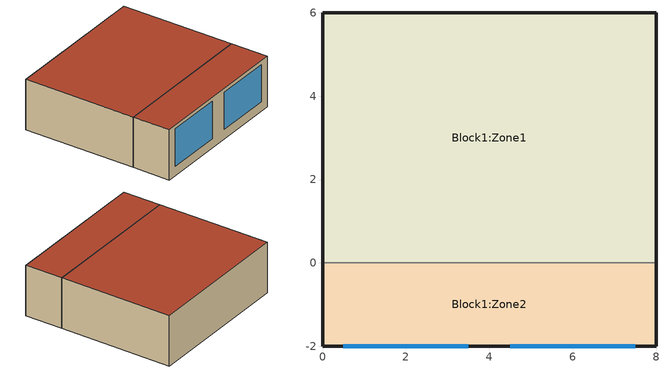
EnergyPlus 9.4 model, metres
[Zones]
Block1:Zone1
 floor ground (AS14O external floor low): 8,0 0,0 0,6 8,6 z0
 wall outside (AS14O external wall low): 8,0 8,6 0,6 0,0 z0:2.7
 wall to Block1:Zone2 (AS14O internal wall): 0,0 8,0 z0:2.7
 roof outside (AS14O Roof): 0,0 8,0 8,6 0,6 z2.7
Block1:Zone2
 floor ground (AS14O external floor high): 8,-2 0,-2 0,0 8,0 z0
 wall outside (AS14O external wall high): 0,0 0,-2 8,-2 8,0 z0:2.7
 window (1002): 0.5,-2 3.5,-2 / 4.5,-2 7.5,-2 z0.5:2.5
 roof outside (AS14O Roof): 0,-2 8,-2 8,0 0,0 z2.7
[Building]
Building: North Axis {deg}=0; Terrain=Country; Loads Convergence Tolerance Value {W}=0.04; Temperature Convergence Tolerance Value {deltaC}=0.004; Solar Distribution=FullInteriorAndExterior; Maximum Number of Warmup Days=25; Minimum Number of Warmup Days=6
[Site:Location]
AS14O_Case6OO (O1-O1:31-12)  (01-01:31-12): Latitude {deg}=39.8; Longitude {deg}=-104.9; Time Zone {hr}=-7; Elevation {m}=1609
[SizingPeriod:DesignDay] Day of Month=15; Humidity Condition Type=WetBulb; Barometric Pressure {Pa}=83431; Wind Direction {deg}=0; Rain Indicator=No; Snow Indicator=No
Name | Month | Day Type | Maximum Dry-Bulb Temperature {C} | Daily Dry-Bulb Temperature Range {deltaC} | Wetbulb or DewPoint at Maximum Dry-Bulb {C} | Wind Speed {m/s} | Daylight Saving Time Indicator | Solar Model Indicator | Sky Clearness
Summer Design Day in AS14O_Case6OO (O1-O1:31-12) Jul | 7 | SummerDesignDay | 36.8 | 18.2 | 16.3 | 0 | Yes | ASHRAEClearSky | 0.98
Summer Design Day in AS14O_Case6OO (O1-O1:31-12) Aug | 8 | SummerDesignDay | 35 | 17.4 | 16.2 | 0 | Yes | ASHRAEClearSky | 0.98
Summer Design Day in AS14O_Case6OO (O1-O1:31-12) Sep | 9 | SummerDesignDay | 32.7 | 18.1 | 15.5 | 0 | Yes | ASHRAEClearSky | 0.98
Winter Design Day in AS14O_Case6OO (O1-O1:31-12) | 1 | WinterDesignDay | -18.6 | 0 | -18.6 | 12.2 | No |  | 0
[Site:GroundTemperature:BuildingSurface]
10, 10, 10, 10, 10, 10, 10, 10, 10, 10, 10, 10
[Site:GroundReflectance]
0.2, 0.2, 0.2, 0.2, 0.2, 0.2, 0.2, 0.2, 0.2, 0.2, 0.2, 0.2
[Site:GroundReflectance:SnowModifier]
2, 2
[Material] Roughness=Rough; Thermal Absorptance=0.9; Solar Absorptance=0.6; Visible Absorptance=0.6
Name | Thickness {m} | Conductivity {W/m-K} | Density {kg/m3} | Specific Heat {J/kg-K}
AS14O insulation_1.OO3 | 1.003 | 0.04 | 1 | 100
AS14O insulation_1.OO7 | 1.007 | 0.04 | 1 | 100
AS14O Wood flooring_.O25 | 0.025 | 0.14 | 650 | 1200
AS14O concrete slab_.O80 | 0.08 | 1.13 | 1400 | 1000
AS14O Roof deck_.O19 | 0.019 | 0.14 | 530 | 900
AS14O Glass wool_.1118 | 0.1118 | 0.04 | 12 | 840
AS14O Plasterboard_.O1 | 0.01 | 0.16 | 950 | 840
AS14O Wood siding_.OO9 | 0.009 | 0.14 | 530 | 900
AS14O Glass wool_.O66 | 0.066 | 0.04 | 12 | 840
AS14O Glass wool_.O615 | 0.0615 | 0.04 | 10 | 840
AS14O Plasterboard_.O12 | 0.012 | 0.16 | 950 | 840
AS14O concrete block_.100 | 0.1 | 0.51 | 1400 | 1000
AS14O internal wall material | 0.2 | 0.51 | 1400 | 1000
[WindowMaterial:Glazing]
10001: Optical Data Type=SpectralAverage; Thickness {m}=0.003175; Solar Transmittance at Normal Incidence=0.86156; Front Side Solar Reflectance at Normal Incidence=0.07846; Back Side Solar Reflectance at Normal Incidence=0.07846; Visible Transmittance at Normal Incidence=0.86156; Front Side Visible Reflectance at Normal Incidence=0.04336; Back Side Visible Reflectance at Normal Incidence=0.04336; Infrared Transmittance at Normal Incidence=0; Front Side Infrared Hemispherical Emissivity=0.84; Back Side Infrared Hemispherical Emissivity=0.84; Conductivity {W/m-K}=1.06; Dirt Correction Factor for Solar and Visible Transmittance=1
[WindowMaterial:Gas]
1002: Gas Type=Air; Thickness {m}=0.013
[Construction]
AS14O external floor low: AS14O insulation_1.OO3, AS14O Wood flooring_.O25
AS14O external floor high: AS14O insulation_1.OO7, AS14O concrete slab_.O80
AS14O Roof: AS14O Roof deck_.O19, AS14O Glass wool_.1118, AS14O Plasterboard_.O1
AS14O external wall low: AS14O Wood siding_.OO9, AS14O Glass wool_.O66, AS14O Plasterboard_.O12
AS14O external wall high: AS14O Wood siding_.OO9, AS14O Glass wool_.O615, AS14O concrete block_.100
AS14O internal wall: AS14O internal wall material
1002: 10001, 1002, 10001
[Zone] Type=1; Multiplier=1; Zone Inside Convection Algorithm=TARP; Part of Total Floor Area=Yes
Name | Volume {m3} | Floor Area {m2}
Block1:Zone1 | 129.6 | 48
Block1:Zone2 | 43.2 | 16
[OtherEquipment]
Block1:Zone1 Equipment gain 1: Fuel Type=Electricity; Zone or ZoneList=Block1:Zone1; Schedule=On 24/7; Design Level Calculation Method=EquipmentLevel; Design Level {W}=200; Fraction Latent=0; Fraction Radiant=0.6; Fraction Lost=0; Carbon Dioxide Generation Rate {m3/s-W}=0
[ZoneInfiltration:DesignFlowRate] Schedule=On 24/7; Design Flow Rate Calculation Method=Flow/Zone; Constant Term Coefficient=1; Temperature Term Coefficient=0; Velocity Term Coefficient=0; Velocity Squared Term Coefficient=0
Name | Zone or ZoneList | Design Flow Rate {m3/s}
Block1:Zone1 Infiltration | Block1:Zone1 | 0.018
Block1:Zone2 Infiltration | Block1:Zone2 | 0.006
[DesignSpecification:ZoneAirDistribution]
Block1:Zone1: Zone Air Distribution Effectiveness in Cooling Mode=1; Zone Air Distribution Effectiveness in Heating Mode=1
[Sizing:Zone]
Block1:Zone1: Zone Cooling Design Supply Air Temperature Input Method=SupplyAirTemperature; Zone Cooling Design Supply Air Temperature {C}=12; Zone Cooling Design Supply Air Temperature Difference {deltaC}=0; Zone Heating Design Supply Air Temperature Input Method=SupplyAirTemperature; Zone Heating Design Supply Air Temperature {C}=35; Zone Heating Design Supply Air Temperature Difference {deltaC}=0; Zone Cooling Design Supply Air Humidity Ratio {kgWater/kgDryAir}=0.0077; Zone Heating Design Supply Air Humidity Ratio {kgWater/kgDryAir}=0.0156; Zone Heating Sizing Factor=1.25; Zone Cooling Sizing Factor=1.15; Cooling Design Air Flow Method=DesignDay; Cooling Minimum Air Flow Fraction=0; Heating Design Air Flow Method=DesignDay; Design Specification Zone Air Distribution Object=Block1:Zone1; Account for Dedicated Outdoor Air System=No; Dedicated Outdoor Air System Control Strategy=NeutralSupplyAir; Dedicated Outdoor Air Low Setpoint Temperature for Design {C}=autosize; Dedicated Outdoor Air High Setpoint Temperature for Design {C}=autosize
[ZoneControl:Thermostat]
Block1:Zone1 Thermostat: Zone or ZoneList=Block1:Zone1; Control Type Schedule=HVAC4 24/7; Control 1=Dual Setpoint - Zone Block1:Zone1
[ThermostatSetpoint:DualSetpoint]
Dual Setpoint - Zone Block1:Zone1: Heating Setpoint Temperature Schedule=Block1:Zone1 Heating Setpoint Schedule; Cooling Setpoint Temperature Schedule=Block1:Zone1 Cooling SP Sch
[ZoneHVAC:IdealLoadsAirSystem]
Block1:Zone1 Ideal Loads Air: Maximum Heating Supply Air Temperature {C}=35; Minimum Cooling Supply Air Temperature {C}=12; Maximum Heating Supply Air Humidity Ratio {kgWater/kgDryAir}=0.0156; Minimum Cooling Supply Air Humidity Ratio {kgWater/kgDryAir}=0.0077; Heating Limit=LimitCapacity; Maximum Heating Air Flow Rate {m3/s}=Autosize; Maximum Sensible Heating Capacity {W}=Autosize; Cooling Limit=LimitFlowRateAndCapacity; Maximum Cooling Air Flow Rate {m3/s}=Autosize; Maximum Total Cooling Capacity {W}=Autosize; Heating Availability Schedule=Block1:Zone1 Heating Availability Sch; Cooling Availability Schedule=Block1:Zone1 Cooling Availability Sch; Dehumidification Control Type=None; Humidification Control Type=None; Outdoor Air Economizer Type=NoEconomizer; Heat Recovery Type=None
[Zone equipment]
Block1:Zone1: Block1:Zone1 Ideal Loads Air
[Schedule:Compact]
On 24/7; Block1:Zone1 Heating Availability Sch; Block1:Zone1 Cooling Availability Sch: Through: 12/31, For: AllDays, Until: 24:00, 1
HVAC4 24/7: Through: 12/31, For: AllDays, Until: 24:00, 4
Block1:Zone1 Heating Setpoint Schedule: Through: 12/31, For: AllDays, Until: 24:00, 20
Block1:Zone1 Cooling SP Sch: Through: 12/31, For: AllDays, Until: 24:00, 27
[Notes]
Hourly weather file: C:\ProgramData\DesignBuilder\Weather Data\USA_CO_DENVER-STAPLETON_TMY.epw
